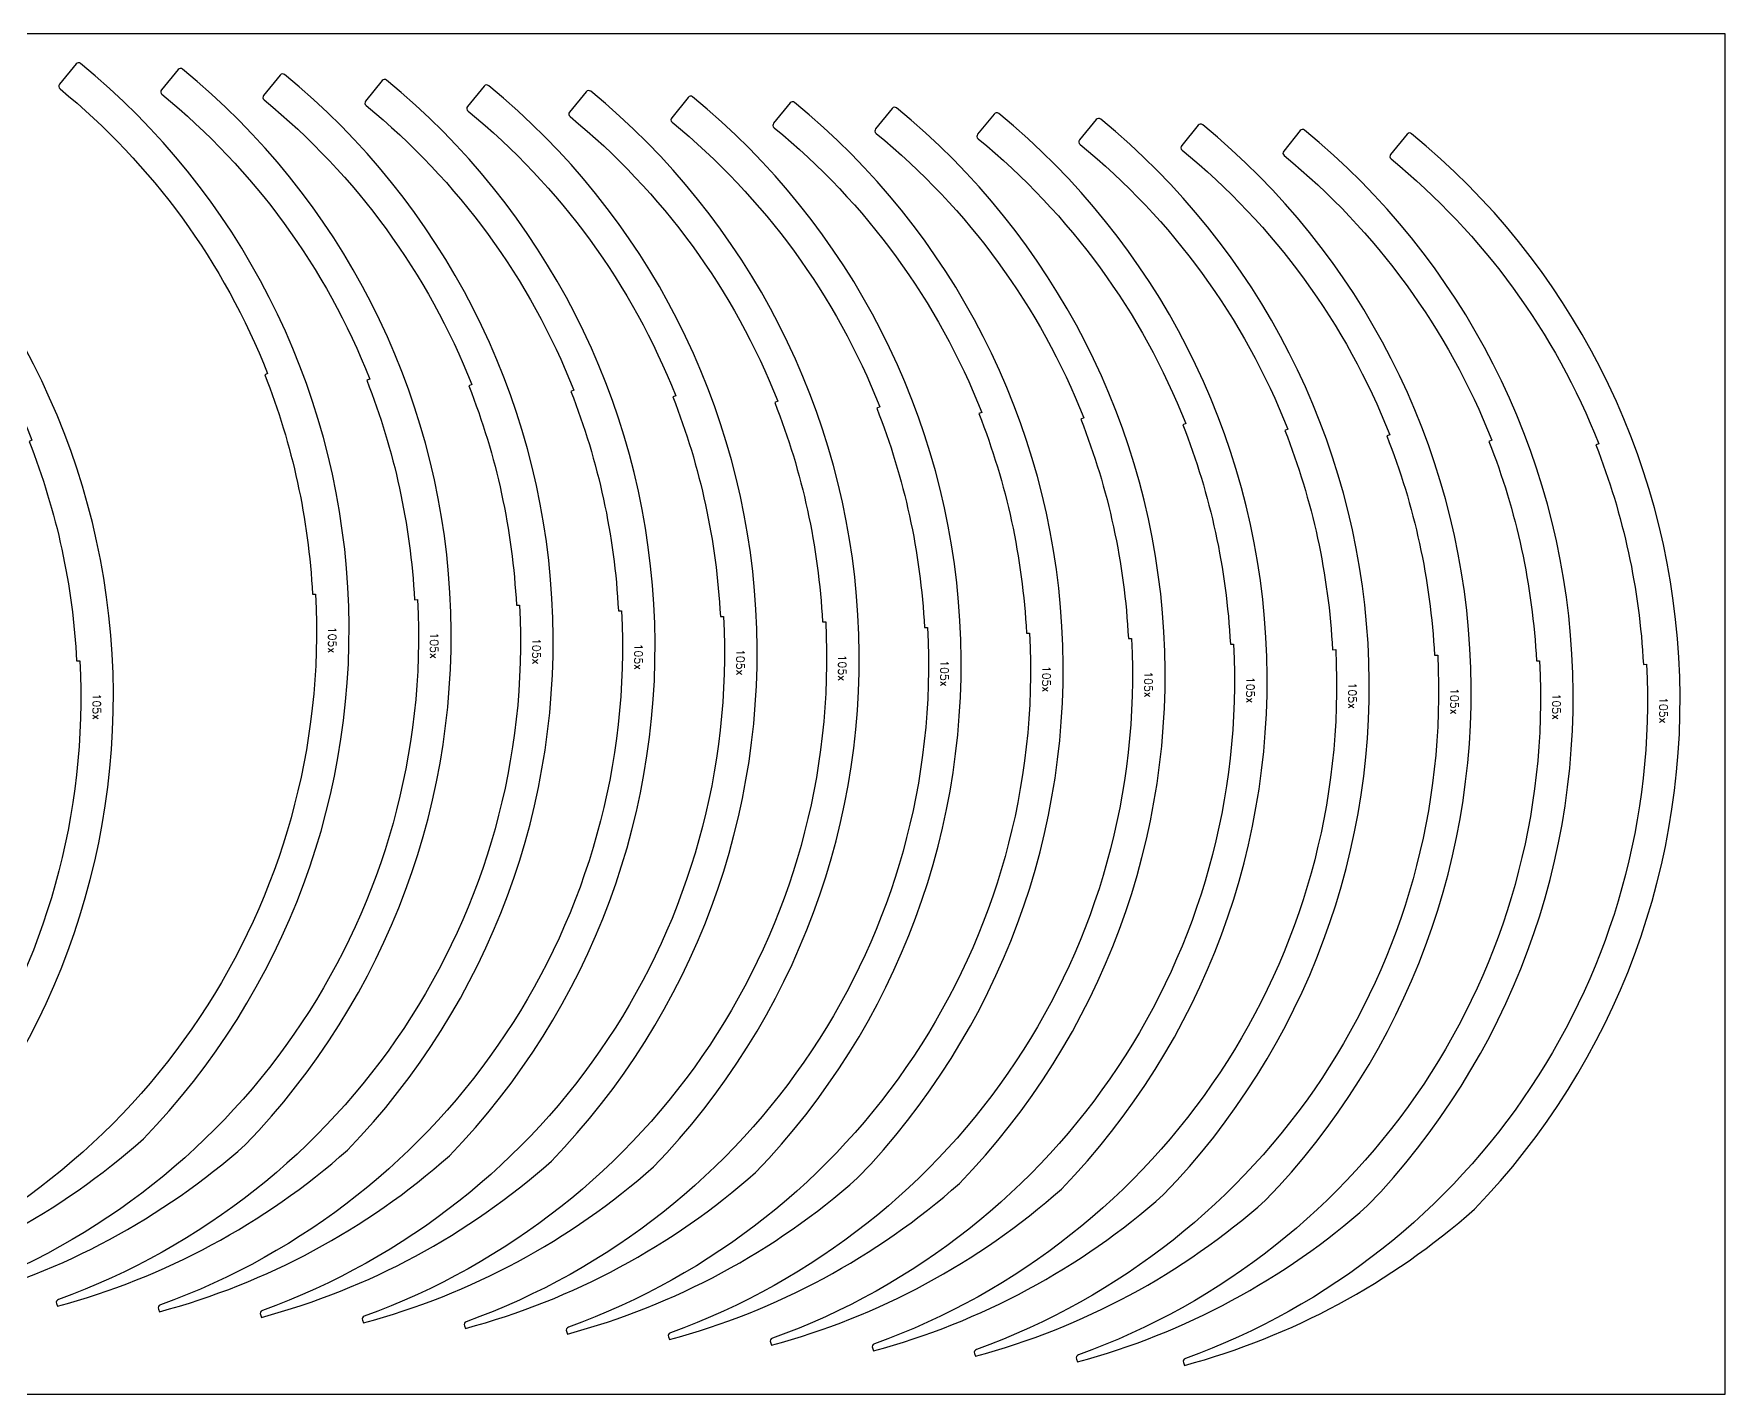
# Model space of a CAD drawing. Header units: millimetres. Extents: x 0 to 4305, y -105 to 965.
# Drawn here: x 1043 to 2100, y 0 to 850 of the extents above; entities that cross this region are included whole.
import ezdxf

# ---------------------------------------------------------------- set-up
doc = ezdxf.new("R2010")
doc.units = ezdxf.units.MM
for name, color, linetype in [('--NestedParts--', 7, 'Continuous'), ('sheet', 24, 'Continuous'), ('Texto', 7, 'Continuous')]:
    doc.layers.add(name, color=color, linetype=linetype)
doc.styles.get("Standard").update_dxf_attribs({"font": 'txt.shx'})

msp = doc.modelspace()

# ---------------------------------------------------------------- linework, layer by layer
at = {"layer": '--NestedParts--', "color": 7}
for points in [[(930.7, 61.9, 0.11627), (1111.9, 159.5, 0.438502), (1072.7, 831.5, 0.4155), (1069.8, 831.2), (1059.5, 818.5, 0.41288), (1059.8, 815.6, -0.127957), (1189.5, 637.8), (1187.7, 637, -0.081118), (1217.5, 499.9), (1219.5, 499.9, -0.330253), (931.3, 66.2, 0.41288), (930.1, 63.6)], [(994.4, 58.4, 0.11627), (1175.7, 156, 0.438502), (1136.4, 828, 0.4155), (1133.6, 827.7), (1123.2, 815, 0.41288), (1123.5, 812.2, -0.127957), (1253.3, 634.3), (1251.4, 633.5, -0.081118), (1281.2, 496.4), (1283.2, 496.5, -0.330253), (995, 62.7, 0.41288), (993.8, 60.2)], [(1058.2, 55, 0.11627), (1239.4, 152.5, 0.438502), (1200.1, 824.5, 0.4155), (1197.3, 824.2), (1187, 811.5, 0.41288), (1187.3, 808.7, -0.127957), (1317, 630.8), (1315.2, 630, -0.081118), (1344.9, 492.9), (1346.9, 493, -0.330253), (1058.8, 59.2, 0.41288), (1057.6, 56.7)], [(1121.9, 51.5, 0.11627), (1303.1, 149, 0.438502), (1263.8, 821, 0.4155), (1261, 820.8), (1250.7, 808, 0.41288), (1251, 805.2, -0.127957), (1380.7, 627.4), (1378.9, 626.6, -0.081118), (1408.6, 489.5), (1410.6, 489.5, -0.330253), (1122.5, 55.8, 0.41288), (1121.3, 53.2)], [(1185.6, 48, 0.11627), (1366.8, 145.6, 0.438502), (1327.6, 817.6, 0.4155), (1324.7, 817.3), (1314.4, 804.6, 0.41288), (1314.7, 801.7, -0.127957), (1444.4, 623.9), (1442.6, 623.1, -0.081118), (1472.3, 486), (1474.3, 486, -0.330253), (1186.2, 52.3, 0.41288), (1185, 49.7)], [(1249.3, 44.5, 0.11627), (1430.6, 142.1, 0.438502), (1391.3, 814.1, 0.4155), (1388.5, 813.8), (1378.1, 801.1, 0.41288), (1378.4, 798.3, -0.127957), (1508.2, 620.4), (1506.3, 619.6, -0.081118), (1536.1, 482.5), (1538.1, 482.6, -0.330253), (1249.9, 48.8, 0.41288), (1248.7, 46.3)], [(1313.1, 41.1, 0.11627), (1494.3, 138.6, 0.438502), (1455, 810.6, 0.4155), (1452.2, 810.3), (1441.9, 797.6, 0.41288), (1442.1, 794.8, -0.127957), (1571.9, 616.9), (1570, 616.1, -0.081118), (1599.8, 479), (1601.8, 479.1, -0.330253), (1313.6, 45.3, 0.41288), (1312.4, 42.8)], [(1376.8, 37.6, 0.11627), (1558, 135.1, 0.438502), (1518.7, 807.1, 0.4155), (1515.9, 806.9), (1505.6, 794.1, 0.41288), (1505.9, 791.3, -0.127957), (1635.6, 613.4), (1633.8, 612.7, -0.081118), (1663.5, 475.6), (1665.5, 475.6, -0.330253), (1377.4, 41.9, 0.41288), (1376.2, 39.3)], [(1440.5, 34.1, 0.11627), (1621.7, 131.7, 0.438502), (1582.4, 803.7, 0.4155), (1579.6, 803.4), (1569.3, 790.6, 0.41288), (1569.6, 787.8, -0.127957), (1699.3, 610), (1697.5, 609.2, -0.081118), (1727.2, 472.1), (1729.2, 472.1, -0.330253), (1441.1, 38.4, 0.41288), (1439.9, 35.8)], [(1504.2, 30.6, 0.11627), (1685.4, 128.2, 0.438502), (1646.2, 800.2, 0.4155), (1643.3, 799.9), (1633, 787.2, 0.41288), (1633.3, 784.4, -0.127957), (1763, 606.5), (1761.2, 605.7, -0.081118), (1790.9, 468.6), (1792.9, 468.6, -0.330253), (1504.8, 34.9, 0.41288), (1503.6, 32.4)], [(1567.9, 27.1, 0.11627), (1749.2, 124.7, 0.438502), (1709.9, 796.7, 0.4155), (1707.1, 796.4), (1696.7, 783.7, 0.41288), (1697, 780.9, -0.127957), (1826.8, 603), (1824.9, 602.2, -0.081118), (1854.7, 465.1), (1856.7, 465.2, -0.330253), (1568.5, 31.4, 0.41288), (1567.3, 28.9)], [(1631.7, 23.7, 0.11627), (1812.9, 121.2, 0.438502), (1773.6, 793.2, 0.4155), (1770.8, 792.9), (1760.5, 780.2, 0.41288), (1760.7, 777.4, -0.127957), (1890.5, 599.5), (1888.6, 598.8, -0.081118), (1918.4, 461.7), (1920.4, 461.7, -0.330253), (1632.3, 28, 0.41288), (1631, 25.4)], [(783.5, 20.2, 0.11627), (964.7, 117.8, 0.438502), (925.4, 789.8, 0.4155), (922.6, 789.5), (912.3, 776.7, 0.41288), (912.6, 773.9, -0.127957), (1042.3, 596.1), (1040.5, 595.3, -0.081118), (1070.2, 458.2), (1072.2, 458.2, -0.330253), (784.1, 24.5, 0.41288), (782.9, 21.9)], [(1695.4, 20.2, 0.11627), (1876.6, 117.8, 0.438502), (1837.3, 789.8, 0.4155), (1834.5, 789.5), (1824.2, 776.7, 0.41288), (1824.5, 773.9, -0.127957), (1954.2, 596.1), (1952.4, 595.3, -0.081118), (1982.1, 458.2), (1984.1, 458.2, -0.330253), (1696, 24.5, 0.41288), (1694.8, 21.9)], [(1762.2, 18, 0.11627), (1943.4, 115.6, 0.438502), (1904.1, 787.6, 0.4155), (1901.3, 787.3), (1891, 774.6, 0.41288), (1891.3, 771.8, -0.127957), (2021, 593.9), (2019.2, 593.1, -0.081118), (2048.9, 456), (2050.9, 456.1, -0.330253), (1762.8, 22.3, 0.41288), (1761.6, 19.8)]]:
    msp.add_lwpolyline(points, format="xyb", close=True, dxfattribs=at)
at = {"layer": 'sheet', "color": 7}
msp.add_lwpolyline([(0, 0), (2100, 0), (2100, 850), (0, 850)], close=True, dxfattribs=at)

# ---------------------------------------------------------------- texts
at = {"layer": 'Texto', "color": 3, "char_height": 5, "width": 11.517, "attachment_point": 1, "rotation": 270}
for insert in [(1232.4, 479.5), (1296.1, 476), (1359.9, 472.5), (1423.6, 469), (1487.3, 465.6), (1551, 462.1), (1614.8, 458.6), (1678.5, 455.1), (1742.2, 451.7), (1805.9, 448.2), (1085.2, 437.8), (1869.6, 444.7), (1933.4, 441.2), (1997.1, 437.8), (2063.9, 435.6)]:
    msp.add_mtext('105x', dxfattribs=dict(at, insert=insert))

doc.saveas('drawing.dxf')
